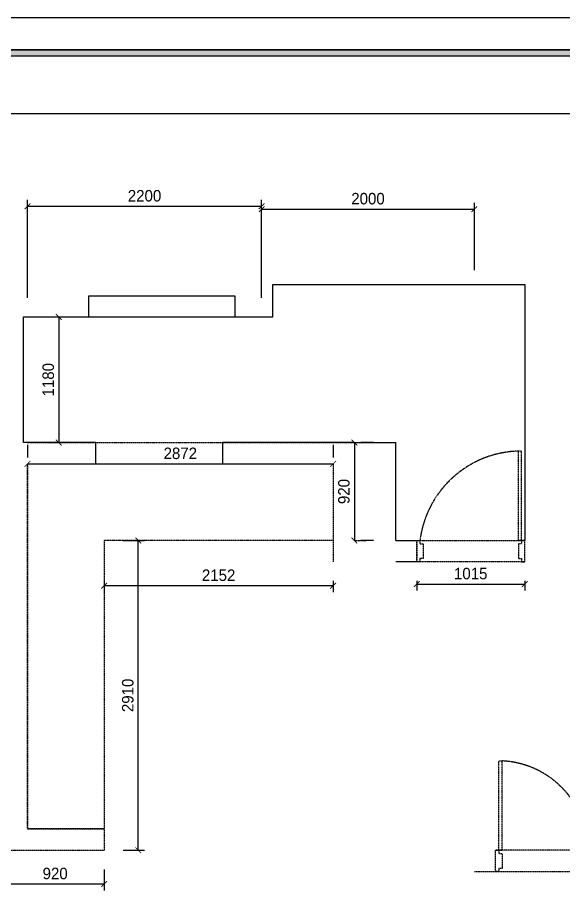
# Model space of a CAD drawing. Header units: millimetres. Extents: x 217202 to 745838, y -6815 to 171372.
# Drawn here: x 379077 to 384204, y 3276 to 11605 of the extents above; entities that cross this region are included whole.
import ezdxf
from ezdxf.enums import TextEntityAlignment as Align

# ---------------------------------------------------------------- set-up
doc = ezdxf.new("R2010")
doc.units = ezdxf.units.MM
doc.header["$PDMODE"] = 3
doc.linetypes.add('DASHED', pattern=[0.75, 0.5, -0.25])
doc.layers.get('DEFPOINTS').update_dxf_attribs({"color": 248})
for name, color, linetype in [('C-WALL1', 2, 'Continuous'), ('FORM(YOURNAME)-1', 1, 'Continuous'), ('FORM(YOURNAME)-11', 1, 'Continuous'), ('FUR', 8, 'DASHED')]:
    doc.layers.add(name, color=color, linetype=linetype)
doc.styles.add('YOURNAME', font='HY울릉도M.TTF')
doc.dimstyles.new('YOURNAME-60', dxfattribs={"dimscale": 60, "dimtxt": 1.8, "dimasz": 0.9, "dimexe": 1, "dimexo": 3, "dimgap": 0.7, "dimtad": 1, "dimdec": 0, "dimzin": 0, "dimdsep": 46, "dimtxsty": 'YOURNAME', "dimblk": 'ARCHTICK', "dimcen": 0, "dimclrd": 1, "dimclre": 1, "dimclrt": 7, "dimadec": 0, "dimazin": 0, "dimtfac": 1, "dimtdec": 0, "dimtix": 1, "dimtmove": 2, "dimatfit": 3, "dimldrblk": 'ARCHTICK', "dimfxl": 1, "dimtolj": 1, "dimtzin": 0, "dimarcsym": 0})

# ---------------------------------------------------------------- blocks, each defined once
blk = doc.blocks.new('FORM-ELEVATION')
at = {"layer": 'FORM(YOURNAME)-11'}
h = blk.add_hatch(color=256, dxfattribs=at)
h.dxf.hatch_style = 1
h.paths.add_polyline_path([(-10309, 35708), (71691, 35708), (71691, 35508), (-10309, 35508)])
h.paths.add_polyline_path([(-10309, -21492), (71691, -21492), (71691, -21692), (-10309, -21692)])
at = {"layer": 'DEFPOINTS', "color": 158}
for points in [[(-10309, -21692), (71691, -21692), (71691, 35708), (-10309, 35708)], [(-8309, 33708), (61071, 33708), (61071, -19692), (-8309, -19692)]]:
    blk.add_lwpolyline(points, close=True, dxfattribs=at)
at = {"layer": 'FORM(YOURNAME)-11', "color": 250}
blk.add_lwpolyline([(-11309, -22692), (72691, -22692), (72691, 36708), (-11309, 36708)], close=True, dxfattribs=at)
at = {"layer": 'FORM(YOURNAME)-11'}
blk.add_lwpolyline([(-10309, 35708), (71691, 35708), (71691, 35508), (-10309, 35508)], close=True, dxfattribs=at)
at = {"layer": 'FORM(YOURNAME)-11', "color": 3, "style": 'YOURNAME'}
for tag, height, p in [('1', 450, (71041, -1219)), ('2', 450, (71041, -1863)), ('3', 450, (71041, -3150)), ('4', 450, (71041, -5081)), ('5', 515, (71041, -7398)), ('6', 515, (71041, -9650)), ('7', 515, (71041, -11903)), ('8', 515, (71041, -14155)), ('9', 515, (71041, -16408)), ('10', 515, (66791, -18596)), ('11', 515, (71041, -18660)), ('12', 515, (66791, -20848)), ('13', 515, (71041, -20848))]:
    blk.add_attdef(tag, text='', height=height, dxfattribs=at).set_placement(p, align=Align.MIDDLE_RIGHT)
blk = doc.blocks.new('_ArchTick')
at = {"color": 0, "linetype": 'ByBlock', "const_width": 0.15}
blk.add_lwpolyline([(-0.5, -0.5), (0.5, 0.5)], dxfattribs=at)
blk = doc.blocks.new('*D870')
at = {"layer": 'C-WALL1', "color": 1, "lineweight": -2, "transparency": 16777216}
for p, q in [((379169, 7593.5), (379169, 7473.5)), ((382041.2, 7593.5), (382041.2, 7473.5)), ((379169, 7413.5), (382041.2, 7413.5))]:
    blk.add_line(p, q, dxfattribs=at)
at = {"layer": 'DEFPOINTS', "color": 0, "transparency": 16777216}
for p in [(379169, 7413.5), (382041.2, 7413.5), (382041.2, 7413.5)]:
    blk.add_point(p, dxfattribs=at)
at = {"layer": 'C-WALL1', "color": 1, "lineweight": -2, "transparency": 16777216, "xscale": 54, "yscale": 54, "zscale": 54, "rotation": 180}
blk.add_blockref('_ArchTick', (379169, 7413.5), dxfattribs=at)
at = {"layer": 'C-WALL1', "color": 1, "lineweight": -2, "transparency": 16777216, "xscale": 54, "yscale": 54, "zscale": 54}
blk.add_blockref('_ArchTick', (382041.2, 7413.5), dxfattribs=at)
at = {"layer": 'C-WALL1', "color": 7, "transparency": 16777216, "insert": (380605.1, 7511.6), "char_height": 108, "attachment_point": 5, "style": 'YOURNAME'}
blk.add_mtext('\\A1;2872', dxfattribs=at)
blk = doc.blocks.new('*D871')
at = {"layer": 'C-WALL1', "color": 1, "lineweight": -2, "transparency": 16777216}
for p, q in [((379169, 8973.5), (379169, 9893.3)), ((379169, 9833.3), (381369, 9833.3)), ((381369, 8973.5), (381369, 9893.3))]:
    blk.add_line(p, q, dxfattribs=at)
at = {"layer": 'DEFPOINTS', "color": 0, "transparency": 16777216}
for p in [(381369, 9833.3), (379169, 8793.5), (381369, 8793.5)]:
    blk.add_point(p, dxfattribs=at)
at = {"layer": 'C-WALL1', "color": 1, "lineweight": -2, "transparency": 16777216, "xscale": 54, "yscale": 54, "zscale": 54, "rotation": 180}
blk.add_blockref('_ArchTick', (379169, 9833.3), dxfattribs=at)
at = {"layer": 'C-WALL1', "color": 1, "lineweight": -2, "transparency": 16777216, "xscale": 54, "yscale": 54, "zscale": 54}
blk.add_blockref('_ArchTick', (381369, 9833.3), dxfattribs=at)
at = {"layer": 'C-WALL1', "color": 7, "transparency": 16777216, "insert": (380269, 9931.4), "char_height": 108, "attachment_point": 5, "style": 'YOURNAME'}
blk.add_mtext('\\A1;2200', dxfattribs=at)
blk = doc.blocks.new('*D872')
at = {"layer": 'C-WALL1', "color": 1, "lineweight": -2, "transparency": 16777216}
for p, q in [((381369, 9233.5), (381369, 9866.3)), ((383369, 9233.5), (383369, 9866.3)), ((381369, 9806.3), (383369, 9806.3))]:
    blk.add_line(p, q, dxfattribs=at)
at = {"layer": 'DEFPOINTS', "color": 0, "transparency": 16777216}
for p in [(383369, 9806.3), (381369, 9053.5), (383369, 9053.5)]:
    blk.add_point(p, dxfattribs=at)
at = {"layer": 'C-WALL1', "color": 1, "lineweight": -2, "transparency": 16777216, "xscale": 54, "yscale": 54, "zscale": 54, "rotation": 180}
blk.add_blockref('_ArchTick', (381369, 9806.3), dxfattribs=at)
at = {"layer": 'C-WALL1', "color": 1, "lineweight": -2, "transparency": 16777216, "xscale": 54, "yscale": 54, "zscale": 54}
blk.add_blockref('_ArchTick', (383369, 9806.3), dxfattribs=at)
at = {"layer": 'C-WALL1', "color": 7, "transparency": 16777216, "insert": (382369, 9904.4), "char_height": 108, "attachment_point": 5, "style": 'YOURNAME'}
blk.add_mtext('\\A1;2000', dxfattribs=at)
blk = doc.blocks.new('*D873')
at = {"layer": 'C-WALL1', "color": 1, "lineweight": -2, "transparency": 16777216}
for p, q in [((379349, 8793.5), (379522.7, 8793.5)), ((379462.7, 8793.5), (379462.7, 7613.5)), ((379349, 7613.5), (379522.7, 7613.5))]:
    blk.add_line(p, q, dxfattribs=at)
at = {"layer": 'DEFPOINTS', "color": 0, "transparency": 16777216}
for p in [(379169, 8793.5), (379169, 7613.5), (379462.7, 7613.5)]:
    blk.add_point(p, dxfattribs=at)
at = {"layer": 'C-WALL1', "color": 1, "lineweight": -2, "transparency": 16777216, "xscale": 54, "yscale": 54, "zscale": 54}
for p, rotation in [((379462.7, 8793.5), 90), ((379462.7, 7613.5), 270)]:
    blk.add_blockref('_ArchTick', p, dxfattribs=dict(at, rotation=rotation))
at = {"layer": 'C-WALL1', "color": 7, "transparency": 16777216, "insert": (379364.5, 8203.5), "char_height": 108, "attachment_point": 5, "rotation": 90, "style": 'YOURNAME'}
blk.add_mtext('\\A1;1180', dxfattribs=at)
blk = doc.blocks.new('*D874')
at = {"layer": 'C-WALL1', "color": 1, "lineweight": -2, "transparency": 16777216}
for p, q in [((379889, 6313.5), (379889, 6208.7)), ((382041.2, 6268.7), (379889, 6268.7)), ((382041.2, 6313.5), (382041.2, 6208.7))]:
    blk.add_line(p, q, dxfattribs=at)
at = {"layer": 'DEFPOINTS', "color": 0, "transparency": 16777216}
for p in [(379889, 6493.5), (382041.2, 6493.5), (379889, 6268.7)]:
    blk.add_point(p, dxfattribs=at)
at = {"layer": 'C-WALL1', "color": 1, "lineweight": -2, "transparency": 16777216, "xscale": 54, "yscale": 54, "zscale": 54, "rotation": 180}
blk.add_blockref('_ArchTick', (379889, 6268.7), dxfattribs=at)
at = {"layer": 'C-WALL1', "color": 1, "lineweight": -2, "transparency": 16777216, "xscale": 54, "yscale": 54, "zscale": 54}
blk.add_blockref('_ArchTick', (382041.2, 6268.7), dxfattribs=at)
at = {"layer": 'C-WALL1', "color": 7, "transparency": 16777216, "insert": (380965.1, 6366.7), "char_height": 108, "attachment_point": 5, "style": 'YOURNAME'}
blk.add_mtext('\\A1;2152', dxfattribs=at)
blk = doc.blocks.new('*D875')
at = {"layer": 'C-WALL1', "color": 1, "lineweight": -2, "transparency": 16777216}
for p, q in [((380069, 6693.5), (380270, 6693.5)), ((380210, 3783.3), (380210, 6693.5)), ((380069, 3783.3), (380270, 3783.3))]:
    blk.add_line(p, q, dxfattribs=at)
at = {"layer": 'DEFPOINTS', "color": 0, "transparency": 16777216}
for p in [(379889, 6693.5), (380210, 6693.5), (379889, 3783.3)]:
    blk.add_point(p, dxfattribs=at)
at = {"layer": 'C-WALL1', "color": 1, "lineweight": -2, "transparency": 16777216, "xscale": 54, "yscale": 54, "zscale": 54}
for p, rotation in [((380210, 6693.5), 90), ((380210, 3783.3), 270)]:
    blk.add_blockref('_ArchTick', p, dxfattribs=dict(at, rotation=rotation))
at = {"layer": 'C-WALL1', "color": 7, "transparency": 16777216, "insert": (380111.8, 5238.4), "char_height": 108, "attachment_point": 5, "rotation": 90, "style": 'YOURNAME'}
blk.add_mtext('\\A1;2910', dxfattribs=at)
blk = doc.blocks.new('*D876')
at = {"layer": 'C-WALL1', "color": 1, "lineweight": -2, "transparency": 16777216}
for p, q in [((378969, 3603.3), (378969, 3406.1)), ((379889, 3603.3), (379889, 3406.1)), ((379889, 3466.1), (378969, 3466.1))]:
    blk.add_line(p, q, dxfattribs=at)
at = {"layer": 'DEFPOINTS', "color": 0, "transparency": 16777216}
for p in [(378969, 3783.3), (379889, 3783.3), (378969, 3466.1)]:
    blk.add_point(p, dxfattribs=at)
at = {"layer": 'C-WALL1', "color": 1, "lineweight": -2, "transparency": 16777216, "xscale": 54, "yscale": 54, "zscale": 54, "rotation": 180}
blk.add_blockref('_ArchTick', (378969, 3466.1), dxfattribs=at)
at = {"layer": 'C-WALL1', "color": 1, "lineweight": -2, "transparency": 16777216, "xscale": 54, "yscale": 54, "zscale": 54}
blk.add_blockref('_ArchTick', (379889, 3466.1), dxfattribs=at)
at = {"layer": 'C-WALL1', "color": 7, "transparency": 16777216, "insert": (379429, 3564.3), "char_height": 108, "attachment_point": 5, "style": 'YOURNAME'}
blk.add_mtext('\\A1;920', dxfattribs=at)
blk = doc.blocks.new('*D880')
at = {"layer": 'C-WALL1', "color": 1, "lineweight": -2, "transparency": 16777216}
for p, q in [((382827.2, 6313.5), (382827.2, 6223.9)), ((382827.2, 6283.9), (383842.2, 6283.9)), ((383842.2, 6313.5), (383842.2, 6223.9))]:
    blk.add_line(p, q, dxfattribs=at)
at = {"layer": 'DEFPOINTS', "color": 0, "transparency": 16777216}
for p in [(382827.2, 6493.5), (383842.2, 6493.5), (383842.2, 6283.9)]:
    blk.add_point(p, dxfattribs=at)
at = {"layer": 'C-WALL1', "color": 1, "lineweight": -2, "transparency": 16777216, "xscale": 54, "yscale": 54, "zscale": 54, "rotation": 180}
blk.add_blockref('_ArchTick', (382827.2, 6283.9), dxfattribs=at)
at = {"layer": 'C-WALL1', "color": 1, "lineweight": -2, "transparency": 16777216, "xscale": 54, "yscale": 54, "zscale": 54}
blk.add_blockref('_ArchTick', (383842.2, 6283.9), dxfattribs=at)
at = {"layer": 'C-WALL1', "color": 7, "transparency": 16777216, "insert": (383334.7, 6382.1), "char_height": 108, "attachment_point": 5, "style": 'YOURNAME'}
blk.add_mtext('\\A1;1015', dxfattribs=at)
blk = doc.blocks.new('*D881')
at = {"layer": 'C-WALL1', "color": 1, "lineweight": -2, "transparency": 16777216}
for p, q in [((382241.2, 7613.5), (382241.2, 6693.5)), ((382421.2, 7613.5), (382301.2, 7613.5)), ((382421.2, 6693.5), (382301.2, 6693.5))]:
    blk.add_line(p, q, dxfattribs=at)
at = {"layer": 'DEFPOINTS', "color": 0, "transparency": 16777216}
for p in [(382241.2, 7613.5), (382241.2, 6693.5), (382241.2, 6693.5)]:
    blk.add_point(p, dxfattribs=at)
at = {"layer": 'C-WALL1', "color": 1, "lineweight": -2, "transparency": 16777216, "xscale": 54, "yscale": 54, "zscale": 54}
for p, rotation in [((382241.2, 7613.5), 90), ((382241.2, 6693.5), 270)]:
    blk.add_blockref('_ArchTick', p, dxfattribs=dict(at, rotation=rotation))
at = {"layer": 'C-WALL1', "color": 7, "transparency": 16777216, "insert": (382143, 7153.5), "char_height": 108, "attachment_point": 5, "rotation": 90, "style": 'YOURNAME'}
blk.add_mtext('\\A1;920', dxfattribs=at)

msp = doc.modelspace()

# ---------------------------------------------------------------- linework, layer by layer
at = {"layer": 'C-WALL1'}
for p, q in [((381476.2, 8793.5), (381476.2, 9098.5)), ((381476.2, 9098.5), (383842.2, 9098.5)), ((383842.2, 9098.5), (383842.2, 6693.5)), ((379746.2, 8793.5), (379746.2, 8993)), ((379746.2, 8993), (381116.2, 8993)), ((381116.2, 8993), (381116.2, 8793.5)), ((379131.2, 7613.5), (379131.2, 8793.5)), ((379131.2, 8793.5), (379746.2, 8793.5)), ((379746.2, 8793.5), (381476.2, 8793.5)), ((379811.2, 7613.5), (379131.2, 7613.5)), ((379811.2, 7413.5), (379811.2, 7613.5)), ((382241.2, 7613.5), (381001.2, 7613.5)), ((381001.2, 7613.5), (381001.2, 7413.5)), ((382241.2, 7613.5), (382632.2, 7613.5)), ((382632.2, 6693.5), (382632.2, 7613.5)), ((382632.2, 6693.5), (382827.2, 6693.5)), ((382827.2, 6493.5), (382632.2, 6493.5))]:
    msp.add_line(p, q, dxfattribs=at)
at = {"layer": 'FUR'}
for p, q in [((379169, 8793.5), (381369, 8793.5)), ((379169, 7613.5), (382241.2, 7613.5)), ((382241.2, 7613.5), (382241.2, 6693.5)), ((383782.2, 6693.5), (383782.2, 7533.5)), ((383812.2, 7533.5), (383782.2, 7533.5)), ((383812.2, 6693.5), (383812.2, 7533.5)), ((379169, 7413.5), (379169, 3983.3)), ((379169, 7413.5), (382041.2, 7413.5)), ((379169, 6493.5), (379169, 7413.5)), ((379169, 7413.5), (382041.2, 7413.5)), ((382041.2, 7413.5), (382041.2, 6493.5)), ((382041.2, 6693.5), (379889, 6693.5)), ((382241.2, 6693.5), (382354, 6693.5)), ((382827.2, 6693.5), (382827.2, 6493.5)), ((382827.2, 6693.5), (383842.2, 6693.5)), ((383812.2, 6693.5), (383782.2, 6693.5)), ((383842.2, 6493.5), (382827.2, 6493.5)), ((383599, 4623.3), (383629, 4623.3)), ((383599, 3783.3), (383599, 4623.3)), ((383629, 3783.3), (383629, 4623.3)), ((379169, 3983.3), (379889, 3983.3)), ((379889, 3983.3), (379889, 3783.3)), ((378969, 3783.3), (379889, 3783.3)), ((384469, 3783.3), (383569, 3783.3)), ((383599, 3783.3), (383629, 3783.3)), ((383369, 3583.3), (383569, 3583.3)), ((383569, 3583.3), (384469, 3583.3))]:
    msp.add_line(p, q, dxfattribs=at)
for points in [[(379889, 6693.5), (379889, 3983.3), (379169, 3983.3), (379169, 7413.5), (379869, 7413.5)], [(382827.2, 6693.5), (382857.2, 6693.5), (382857.2, 6663.5), (382887.2, 6663.5), (382887.2, 6523.5), (382857.2, 6523.5), (382857.2, 6493.5), (382827.2, 6493.5), (382827.2, 6693.5)], [(383842.2, 6693.5), (383812.2, 6693.5), (383812.2, 6663.5), (383782.2, 6663.5), (383782.2, 6523.5), (383812.2, 6523.5), (383812.2, 6493.5), (383842.2, 6493.5), (383842.2, 6693.5)], [(383569, 3783.3), (383599, 3783.3), (383599, 3753.3), (383629, 3753.3), (383629, 3613.3), (383599, 3613.3), (383599, 3583.3), (383569, 3583.3), (383569, 3783.3)]]:
    msp.add_lwpolyline(points, dxfattribs=at)
for centre, radius, start, end in [((383810.2, 6572.7), 960.6, 91.81845, 172.77436), ((383586.7, 3771.3), 852.5, 0.80402, 86.9832)]:
    msp.add_arc(centre, radius, start, end, dxfattribs=at)

# ---------------------------------------------------------------- block references
at = {"layer": 'FORM(YOURNAME)-1', "xscale": 0.3, "yscale": 0.3, "zscale": 0.3}
msp.add_blockref('FORM-ELEVATION', (373680.1, 592.2), dxfattribs=at)

# ---------------------------------------------------------------- dimensions: what is measured, and where the dimension line sits
at = {"layer": 'C-WALL1'}
for base, p1, p2, picture, middle in [((381369, 9833.3), (379169, 8793.5), (381369, 8793.5), '*D871', (380269, 9931.4)), ((383369, 9806.3), (381369, 9053.5), (383369, 9053.5), '*D872', (382369, 9904.4)), ((382041.2, 7413.5), (379169, 7413.5), (382041.2, 7413.5), '*D870', (380605.1, 7511.6)), ((379889, 6268.7), (382041.2, 6493.5), (379889, 6493.5), '*D874', (380965.1, 6366.7)), ((383842.2, 6283.9), (382827.2, 6493.5), (383842.2, 6493.5), '*D880', (383334.7, 6382.1)), ((378969, 3466.1), (379889, 3783.3), (378969, 3783.3), '*D876', (379429, 3564.3))]:
    dim = msp.add_linear_dim(base=base, p1=p1, p2=p2, dimstyle='YOURNAME-60', dxfattribs=at)
    dim.commit()
    dim.dimension.update_dxf_attribs({"geometry": picture, "text_midpoint": middle})
for base, p1, p2, picture, middle in [((379462.7, 7613.5), (379169, 8793.5), (379169, 7613.5), '*D873', (379364.5, 8203.5)), ((382241.2, 6693.5), (382241.2, 7613.5), (382241.2, 6693.5), '*D881', (382143, 7153.5)), ((380210, 6693.5), (379889, 3783.3), (379889, 6693.5), '*D875', (380111.8, 5238.4))]:
    dim = msp.add_linear_dim(base=base, p1=p1, p2=p2, angle=90, dimstyle='YOURNAME-60', dxfattribs=at)
    dim.commit()
    dim.dimension.update_dxf_attribs({"geometry": picture, "text_midpoint": middle})

doc.saveas('drawing.dxf')
